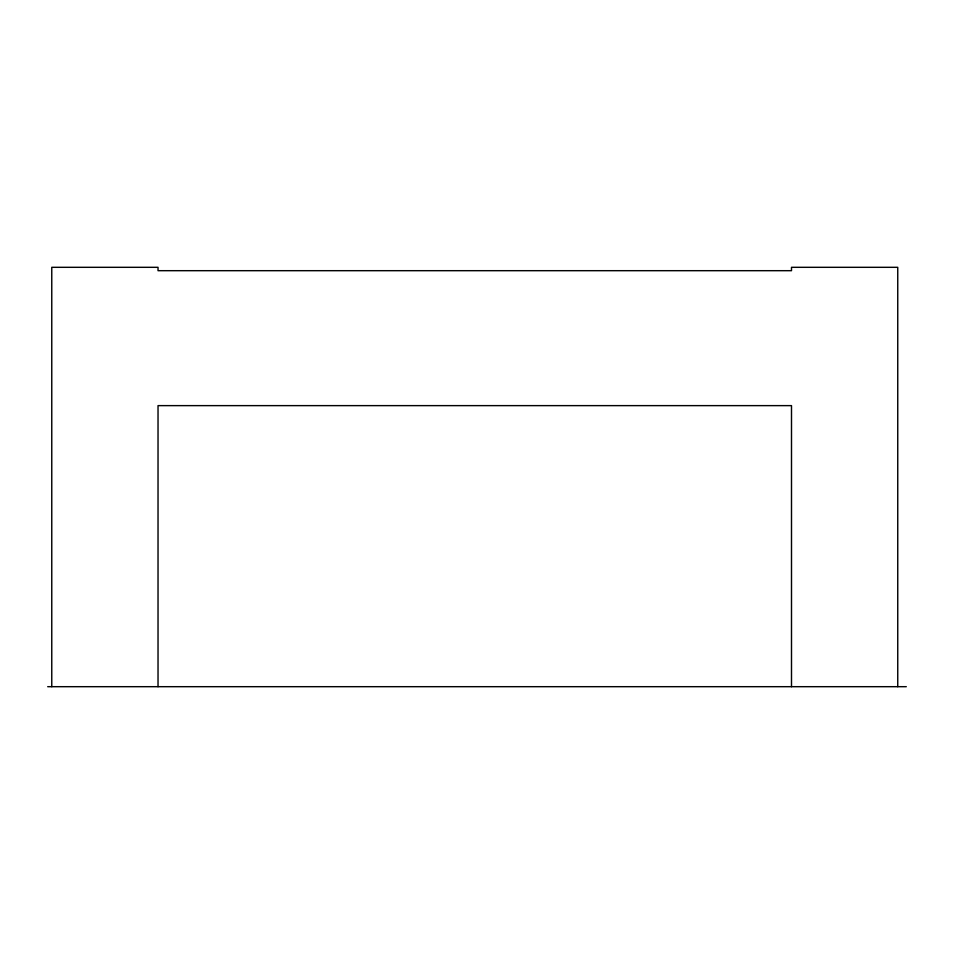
<?xml version="1.0" encoding="UTF-8"?>
<svg xmlns="http://www.w3.org/2000/svg" width="954" height="954" viewBox="0 0 954 954"><rect width="100%" height="100%" fill="white"/><g stroke="black" fill="none" stroke-linecap="round" stroke-linejoin="round"><path stroke-width="1.43" d="M47.7 686.689L906.3 686.689M897.75 686.689L897.75 267.311L791.498 267.311L791.498 270.686L158.03 270.686L158.03 267.311L51.766 267.311L51.766 686.689M791.498 686.689L791.498 405.629L158.03 405.629L158.03 686.689"/></g></svg>
